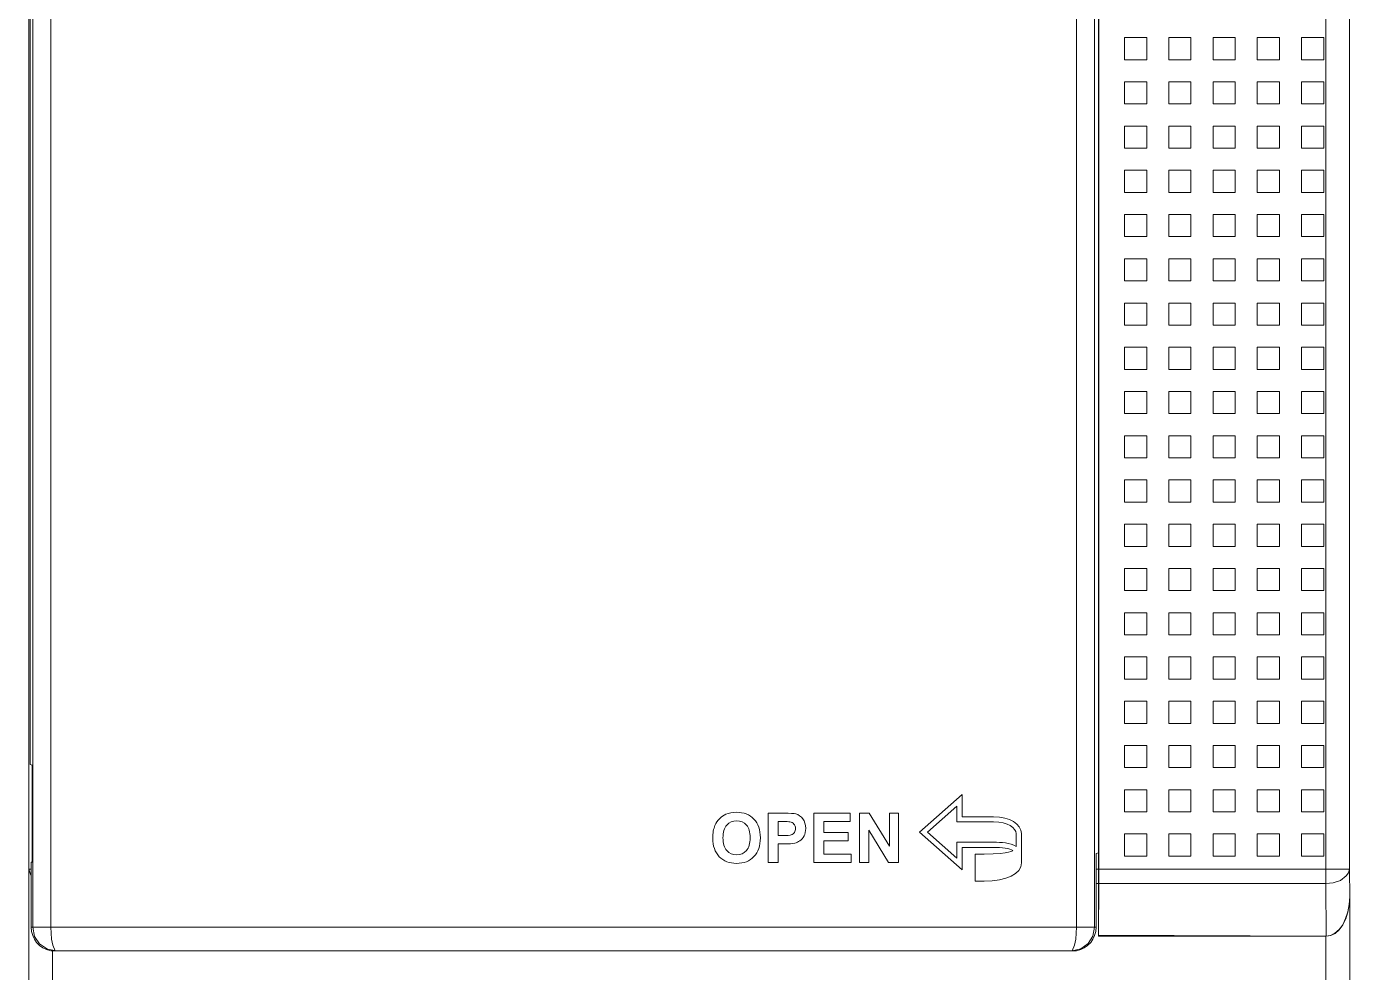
# Model space of a CAD drawing. Header units: millimetres. Extents: x 33157 to 59611, y -29750 to 1750.
# Drawn here: x 54169.46 to 54214.35, y 349.99 to 382.06 of the extents above; entities that cross this region are included whole.
import ezdxf

# ---------------------------------------------------------------- set-up
doc = ezdxf.new("R2010")
doc.units = ezdxf.units.MM
doc.layers.get('0').update_dxf_attribs({"lineweight": 18})

msp = doc.modelspace()

# ---------------------------------------------------------------- linework, layer by layer
at = {"lineweight": 9}
for p, q in [((54169.54, 478.677), (54169.54, 313.955)), ((54205.807, 478.677), (54205.807, 351.261)), ((54213.508, 474.462), (54213.508, 353.009)), ((54214.311, 473.659), (54214.311, 353.491)), ((54205.816, 412.767), (54205.816, 353.491)), ((54169.587, 412.342), (54169.587, 357.044)), ((54169.672, 412.342), (54169.672, 351.525)), ((54205.665, 412.342), (54205.665, 351.525)), ((54205.807, 412.342), (54205.807, 354.048)), ((54170.286, 411.794), (54170.286, 351.525)), ((54205.06, 411.794), (54205.06, 351.525)), ((54169.653, 357.025), (54169.653, 353.727)), ((54169.625, 353.727), (54169.625, 351.525)), ((54205.722, 354.03), (54205.722, 351.525)), ((54205.816, 353.491), (54205.816, 353.009)), ((54214.321, 352.555), (54214.321, 313.955)), ((54205.807, 351.261), (54205.807, 351.223)), ((54213.517, 351.223), (54213.517, 334.328)), ((54170.343, 350.722), (54170.343, 334.328))]:
    msp.add_line(p, q, dxfattribs=at)
for points in [[(54206.69, 380.939), (54207.44, 380.939), (54207.44, 381.689), (54206.69, 381.689)], [(54208.19, 380.939), (54208.94, 380.939), (54208.94, 381.689), (54208.19, 381.689)], [(54209.69, 380.939), (54210.44, 380.939), (54210.44, 381.689), (54209.69, 381.689)], [(54211.19, 380.939), (54211.94, 380.939), (54211.94, 381.689), (54211.19, 381.689)], [(54212.69, 380.939), (54213.44, 380.939), (54213.44, 381.689), (54212.69, 381.689)], [(54206.69, 379.439), (54207.44, 379.439), (54207.44, 380.189), (54206.69, 380.189)], [(54208.19, 379.439), (54208.94, 379.439), (54208.94, 380.189), (54208.19, 380.189)], [(54209.69, 379.439), (54210.44, 379.439), (54210.44, 380.189), (54209.69, 380.189)], [(54211.19, 379.439), (54211.94, 379.439), (54211.94, 380.189), (54211.19, 380.189)], [(54212.69, 379.439), (54213.44, 379.439), (54213.44, 380.189), (54212.69, 380.189)], [(54206.69, 377.939), (54207.44, 377.939), (54207.44, 378.689), (54206.69, 378.689)], [(54208.19, 377.939), (54208.94, 377.939), (54208.94, 378.689), (54208.19, 378.689)], [(54209.69, 377.939), (54210.44, 377.939), (54210.44, 378.689), (54209.69, 378.689)], [(54211.19, 377.939), (54211.94, 377.939), (54211.94, 378.689), (54211.19, 378.689)], [(54212.69, 377.939), (54213.44, 377.939), (54213.44, 378.689), (54212.69, 378.689)], [(54206.69, 376.439), (54207.44, 376.439), (54207.44, 377.189), (54206.69, 377.189)], [(54208.19, 376.439), (54208.94, 376.439), (54208.94, 377.189), (54208.19, 377.189)], [(54209.69, 376.439), (54210.44, 376.439), (54210.44, 377.189), (54209.69, 377.189)], [(54211.19, 376.439), (54211.94, 376.439), (54211.94, 377.189), (54211.19, 377.189)], [(54212.69, 376.439), (54213.44, 376.439), (54213.44, 377.189), (54212.69, 377.189)], [(54206.69, 374.939), (54207.44, 374.939), (54207.44, 375.689), (54206.69, 375.689)], [(54208.19, 374.939), (54208.94, 374.939), (54208.94, 375.689), (54208.19, 375.689)], [(54209.69, 374.939), (54210.44, 374.939), (54210.44, 375.689), (54209.69, 375.689)], [(54211.19, 374.939), (54211.94, 374.939), (54211.94, 375.689), (54211.19, 375.689)], [(54212.69, 374.939), (54213.44, 374.939), (54213.44, 375.689), (54212.69, 375.689)], [(54206.69, 373.439), (54207.44, 373.439), (54207.44, 374.189), (54206.69, 374.189)], [(54208.19, 373.439), (54208.94, 373.439), (54208.94, 374.189), (54208.19, 374.189)], [(54209.69, 373.439), (54210.44, 373.439), (54210.44, 374.189), (54209.69, 374.189)], [(54211.19, 373.439), (54211.94, 373.439), (54211.94, 374.189), (54211.19, 374.189)], [(54212.69, 373.439), (54213.44, 373.439), (54213.44, 374.189), (54212.69, 374.189)], [(54206.69, 371.939), (54207.44, 371.939), (54207.44, 372.689), (54206.69, 372.689)], [(54208.19, 371.939), (54208.94, 371.939), (54208.94, 372.689), (54208.19, 372.689)], [(54209.69, 371.939), (54210.44, 371.939), (54210.44, 372.689), (54209.69, 372.689)], [(54211.19, 371.939), (54211.94, 371.939), (54211.94, 372.689), (54211.19, 372.689)], [(54212.69, 371.939), (54213.44, 371.939), (54213.44, 372.689), (54212.69, 372.689)], [(54206.69, 370.439), (54207.44, 370.439), (54207.44, 371.189), (54206.69, 371.189)], [(54208.19, 370.439), (54208.94, 370.439), (54208.94, 371.189), (54208.19, 371.189)], [(54209.69, 370.439), (54210.44, 370.439), (54210.44, 371.189), (54209.69, 371.189)], [(54211.19, 370.439), (54211.94, 370.439), (54211.94, 371.189), (54211.19, 371.189)], [(54212.69, 370.439), (54213.44, 370.439), (54213.44, 371.189), (54212.69, 371.189)], [(54206.69, 368.939), (54207.44, 368.939), (54207.44, 369.689), (54206.69, 369.689)], [(54208.19, 368.939), (54208.94, 368.939), (54208.94, 369.689), (54208.19, 369.689)], [(54209.69, 368.939), (54210.44, 368.939), (54210.44, 369.689), (54209.69, 369.689)], [(54211.19, 368.939), (54211.94, 368.939), (54211.94, 369.689), (54211.19, 369.689)], [(54212.69, 368.939), (54213.44, 368.939), (54213.44, 369.689), (54212.69, 369.689)], [(54206.69, 367.439), (54207.44, 367.439), (54207.44, 368.189), (54206.69, 368.189)], [(54208.19, 367.439), (54208.94, 367.439), (54208.94, 368.189), (54208.19, 368.189)], [(54209.69, 367.439), (54210.44, 367.439), (54210.44, 368.189), (54209.69, 368.189)], [(54211.19, 367.439), (54211.94, 367.439), (54211.94, 368.189), (54211.19, 368.189)], [(54212.69, 367.439), (54213.44, 367.439), (54213.44, 368.189), (54212.69, 368.189)], [(54206.69, 365.939), (54207.44, 365.939), (54207.44, 366.689), (54206.69, 366.689)], [(54208.19, 365.939), (54208.94, 365.939), (54208.94, 366.689), (54208.19, 366.689)], [(54209.69, 365.939), (54210.44, 365.939), (54210.44, 366.689), (54209.69, 366.689)], [(54211.19, 365.939), (54211.94, 365.939), (54211.94, 366.689), (54211.19, 366.689)], [(54212.69, 365.939), (54213.44, 365.939), (54213.44, 366.689), (54212.69, 366.689)], [(54206.69, 364.439), (54207.44, 364.439), (54207.44, 365.189), (54206.69, 365.189)], [(54208.19, 364.439), (54208.94, 364.439), (54208.94, 365.189), (54208.19, 365.189)], [(54209.69, 364.439), (54210.44, 364.439), (54210.44, 365.189), (54209.69, 365.189)], [(54211.19, 364.439), (54211.94, 364.439), (54211.94, 365.189), (54211.19, 365.189)], [(54212.69, 364.439), (54213.44, 364.439), (54213.44, 365.189), (54212.69, 365.189)], [(54206.69, 362.939), (54207.44, 362.939), (54207.44, 363.689), (54206.69, 363.689)], [(54208.19, 362.939), (54208.94, 362.939), (54208.94, 363.689), (54208.19, 363.689)], [(54209.69, 362.939), (54210.44, 362.939), (54210.44, 363.689), (54209.69, 363.689)], [(54211.19, 362.939), (54211.94, 362.939), (54211.94, 363.689), (54211.19, 363.689)], [(54212.69, 362.939), (54213.44, 362.939), (54213.44, 363.689), (54212.69, 363.689)], [(54206.69, 361.439), (54207.44, 361.439), (54207.44, 362.189), (54206.69, 362.189)], [(54208.19, 361.439), (54208.94, 361.439), (54208.94, 362.189), (54208.19, 362.189)], [(54209.69, 361.439), (54210.44, 361.439), (54210.44, 362.189), (54209.69, 362.189)], [(54211.19, 361.439), (54211.94, 361.439), (54211.94, 362.189), (54211.19, 362.189)], [(54212.69, 361.439), (54213.44, 361.439), (54213.44, 362.189), (54212.69, 362.189)], [(54206.69, 359.939), (54207.44, 359.939), (54207.44, 360.689), (54206.69, 360.689)], [(54208.19, 359.939), (54208.94, 359.939), (54208.94, 360.689), (54208.19, 360.689)], [(54209.69, 359.939), (54210.44, 359.939), (54210.44, 360.689), (54209.69, 360.689)], [(54211.19, 359.939), (54211.94, 359.939), (54211.94, 360.689), (54211.19, 360.689)], [(54212.69, 359.939), (54213.44, 359.939), (54213.44, 360.689), (54212.69, 360.689)], [(54206.69, 358.439), (54207.44, 358.439), (54207.44, 359.189), (54206.69, 359.189)], [(54208.19, 358.439), (54208.94, 358.439), (54208.94, 359.189), (54208.19, 359.189)], [(54209.69, 358.439), (54210.44, 358.439), (54210.44, 359.189), (54209.69, 359.189)], [(54211.19, 358.439), (54211.94, 358.439), (54211.94, 359.189), (54211.19, 359.189)], [(54212.69, 358.439), (54213.44, 358.439), (54213.44, 359.189), (54212.69, 359.189)], [(54206.69, 356.939), (54207.44, 356.939), (54207.44, 357.689), (54206.69, 357.689)], [(54208.19, 356.939), (54208.94, 356.939), (54208.94, 357.689), (54208.19, 357.689)], [(54209.69, 356.939), (54210.44, 356.939), (54210.44, 357.689), (54209.69, 357.689)], [(54211.19, 356.939), (54211.94, 356.939), (54211.94, 357.689), (54211.19, 357.689)], [(54212.69, 356.939), (54213.44, 356.939), (54213.44, 357.689), (54212.69, 357.689)], [(54206.69, 355.439), (54207.44, 355.439), (54207.44, 356.189), (54206.69, 356.189)], [(54208.19, 355.439), (54208.94, 355.439), (54208.94, 356.189), (54208.19, 356.189)], [(54209.69, 355.439), (54210.44, 355.439), (54210.44, 356.189), (54209.69, 356.189)], [(54211.19, 355.439), (54211.94, 355.439), (54211.94, 356.189), (54211.19, 356.189)], [(54212.69, 355.439), (54213.44, 355.439), (54213.44, 356.189), (54212.69, 356.189)], [(54206.69, 353.939), (54207.44, 353.939), (54207.44, 354.689), (54206.69, 354.689)], [(54208.19, 353.939), (54208.94, 353.939), (54208.94, 354.689), (54208.19, 354.689)], [(54209.69, 353.939), (54210.44, 353.939), (54210.44, 354.689), (54209.69, 354.689)], [(54211.19, 353.939), (54211.94, 353.939), (54211.94, 354.689), (54211.19, 354.689)], [(54212.69, 353.939), (54213.44, 353.939), (54213.44, 354.689), (54212.69, 354.689)]]:
    msp.add_lwpolyline(points, close=True)
for points in [[(54169.587, 357.044), (54169.587, 357.044), (54169.653, 357.025), (54169.653, 357.025)], [(54169.653, 353.727), (54169.653, 353.727), (54169.625, 353.727), (54169.625, 353.727)], [(54205.807, 354.048), (54205.807, 354.048), (54205.722, 354.03), (54205.722, 354.03)], [(54169.625, 353.491), (54169.625, 353.491), (54169.54, 353.491), (54169.54, 353.491)], [(54169.54, 353.491), (54169.54, 353.491), (54169.615, 353.293), (54169.615, 353.293)], [(54205.722, 353.491), (54205.722, 353.491), (54205.807, 353.491), (54205.807, 353.491)], [(54205.816, 353.491), (54205.816, 353.491), (54214.311, 353.491), (54214.311, 353.491)], [(54214.321, 352.546), (54214.321, 352.546), (54214.311, 353.491), (54214.311, 353.491)], [(54205.722, 353.009), (54205.722, 353.009), (54205.807, 353.009), (54205.807, 353.009)], [(54213.508, 353.009), (54213.508, 353.009), (54205.816, 353.009), (54205.816, 353.009)], [(54205.816, 353.009), (54205.816, 353.009), (54205.807, 351.223), (54205.807, 351.223)], [(54213.527, 351.223), (54213.527, 351.223), (54213.508, 353.009), (54213.508, 353.009)], [(54169.625, 351.525), (54169.625, 351.525), (54205.722, 351.525), (54205.722, 351.525)], [(54213.517, 351.223), (54213.517, 351.223), (54205.807, 351.261), (54205.807, 351.261)], [(54205.807, 351.223), (54205.807, 351.223), (54213.527, 351.223), (54213.527, 351.223)], [(54170.419, 350.722), (54170.419, 350.722), (54204.928, 350.722), (54204.928, 350.722)], [(54170.438, 350.732), (54170.438, 350.732), (54170.475, 350.722), (54170.475, 350.722)], [(54204.909, 350.732), (54204.909, 350.732), (54204.871, 350.722), (54204.871, 350.722)], [(54204.871, 350.722), (54204.871, 350.722), (54204.918, 350.722), (54204.918, 350.722)]]:
    msp.add_open_spline(points, degree=3, dxfattribs=at)
for points, knots in [([(54203.192, 353.72), (54203.192, 353.72), (54203.192, 354.704), (54203.192, 354.704), (54203.181, 355.018), (54202.812, 355.272), (54202.249, 355.272), (54202.249, 355.272), (54201.183, 355.272), (54201.183, 355.272), (54201.183, 355.272), (54201.183, 356.026), (54201.183, 356.026), (54201.183, 356.026), (54199.736, 354.752), (54199.736, 354.752), (54199.736, 354.752), (54201.183, 353.478), (54201.183, 353.478), (54201.183, 353.478), (54201.183, 354.232), (54201.183, 354.232), (54201.183, 354.232), (54202.249, 354.232), (54202.249, 354.232), (54202.51, 354.232), (54202.829, 354.197), (54202.897, 354.125), (54202.891, 354.127), (54202.85, 354.009), (54201.93, 354.007), (54201.825, 354.007), (54201.627, 354.007), (54201.627, 354.007), (54201.627, 354.007), (54201.627, 353.089), (54201.627, 353.089), (54201.627, 353.089), (54201.93, 353.089), (54201.93, 353.089), (54202.696, 353.089), (54203.192, 353.337), (54203.192, 353.709), (54203.192, 353.75), (54203.187, 353.761), (54203.192, 353.72)], [0, 0, 0, 0, 135525.510745, 135525.510745, 135525.510745, 271051.021489, 271051.021489, 271051.021489, 406576.532234, 406576.532234, 406576.532234, 542102.042978, 542102.042978, 542102.042978, 677627.553723, 677627.553723, 677627.553723, 813153.064468, 813153.064468, 813153.064468, 948678.575212, 948678.575212, 948678.575212, 1084204.085957, 1084204.085957, 1084204.085957, 1219729.596701, 1219729.596701, 1219729.596701, 1355255.107446, 1355255.107446, 1355255.107446, 1490780.618191, 1490780.618191, 1490780.618191, 1626306.128935, 1626306.128935, 1626306.128935, 1761831.63968, 1761831.63968, 1761831.63968, 1897357.150424, 1897357.150424, 1897357.150424, 2032882.661169, 2032882.661169, 2032882.661169, 2032882.661169]), ([(54194.605, 353.722), (54194.605, 353.722), (54194.605, 355.393), (54194.605, 355.393), (54194.605, 355.393), (54195.144, 355.393), (54195.144, 355.393), (54195.348, 355.393), (54195.481, 355.385), (54195.543, 355.368), (54195.638, 355.343), (54195.718, 355.288), (54195.782, 355.204), (54195.846, 355.12), (54195.879, 355.012), (54195.879, 354.879), (54195.879, 354.776), (54195.86, 354.69), (54195.823, 354.62), (54195.786, 354.55), (54195.739, 354.495), (54195.682, 354.455), (54195.625, 354.415), (54195.567, 354.389), (54195.508, 354.376), (54195.428, 354.36), (54195.312, 354.352), (54195.161, 354.352), (54195.161, 354.352), (54194.942, 354.352), (54194.942, 354.352), (54194.942, 354.352), (54194.942, 353.722), (54194.942, 353.722), (54194.942, 353.722), (54194.605, 353.722), (54194.605, 353.722)], [0, 0, 0, 0, 136775.547614, 136775.547614, 136775.547614, 273551.095228, 273551.095228, 273551.095228, 410326.642842, 410326.642842, 410326.642842, 547102.190457, 547102.190457, 547102.190457, 683877.738071, 683877.738071, 683877.738071, 820653.285685, 820653.285685, 820653.285685, 957428.833299, 957428.833299, 957428.833299, 1094204.380913, 1094204.380913, 1094204.380913, 1230979.928527, 1230979.928527, 1230979.928527, 1367755.476141, 1367755.476141, 1367755.476141, 1504531.023755, 1504531.023755, 1504531.023755, 1641306.57137, 1641306.57137, 1641306.57137, 1641306.57137]), ([(54201.183, 354.408), (54201.183, 354.408), (54201.006, 354.408), (54201.006, 354.408), (54201.006, 354.408), (54201.006, 354.232), (54201.006, 354.232), (54201.006, 354.232), (54201.006, 353.869), (54201.006, 353.869), (54201.006, 353.869), (54200.003, 354.752), (54200.003, 354.752), (54200.003, 354.752), (54201.006, 355.635), (54201.006, 355.635), (54201.006, 355.635), (54201.006, 355.272), (54201.006, 355.272), (54201.006, 355.272), (54201.006, 355.095), (54201.006, 355.095), (54201.006, 355.095), (54201.183, 355.095), (54201.183, 355.095), (54201.183, 355.095), (54202.249, 355.096), (54202.249, 355.096), (54202.738, 355.096), (54203.009, 354.891), (54203.016, 354.704), (54203.016, 354.704), (54203.016, 354.267), (54203.016, 354.267), (54202.797, 354.396), (54202.519, 354.408), (54202.249, 354.408), (54202.249, 354.408), (54201.183, 354.408), (54201.183, 354.408)], [0, 0, 0, 0, 136314.176597, 136314.176597, 136314.176597, 272628.353194, 272628.353194, 272628.353194, 408942.529791, 408942.529791, 408942.529791, 545256.706387, 545256.706387, 545256.706387, 681570.882984, 681570.882984, 681570.882984, 817885.059581, 817885.059581, 817885.059581, 954199.236178, 954199.236178, 954199.236178, 1090513.412775, 1090513.412775, 1090513.412775, 1226827.589372, 1226827.589372, 1226827.589372, 1363141.765969, 1363141.765969, 1363141.765969, 1499455.942565, 1499455.942565, 1499455.942565, 1635770.119162, 1635770.119162, 1635770.119162, 1772084.295759, 1772084.295759, 1772084.295759, 1772084.295759]), ([(54192.728, 354.547), (54192.728, 354.718), (54192.753, 354.861), (54192.804, 354.977), (54192.842, 355.062), (54192.894, 355.139), (54192.959, 355.206), (54193.024, 355.274), (54193.096, 355.324), (54193.174, 355.357), (54193.278, 355.401), (54193.397, 355.423), (54193.533, 355.423), (54193.779, 355.423), (54193.975, 355.347), (54194.122, 355.194), (54194.269, 355.041), (54194.343, 354.828), (54194.343, 354.555), (54194.343, 354.285), (54194.27, 354.073), (54194.124, 353.921), (54193.978, 353.768), (54193.782, 353.692), (54193.538, 353.692), (54193.29, 353.692), (54193.093, 353.767), (54192.947, 353.919), (54192.801, 354.071), (54192.728, 354.281), (54192.728, 354.547)], [0, 0, 0, 0, 138045.525139, 138045.525139, 138045.525139, 276091.050279, 276091.050279, 276091.050279, 414136.575418, 414136.575418, 414136.575418, 552182.100558, 552182.100558, 552182.100558, 690227.625697, 690227.625697, 690227.625697, 828273.150836, 828273.150836, 828273.150836, 966318.675976, 966318.675976, 966318.675976, 1104364.201115, 1104364.201115, 1104364.201115, 1242409.726255, 1242409.726255, 1242409.726255, 1380455.251394, 1380455.251394, 1380455.251394, 1380455.251394]), ([(54193.074, 354.559), (54193.074, 354.369), (54193.118, 354.226), (54193.205, 354.128), (54193.292, 354.03), (54193.403, 353.981), (54193.537, 353.981), (54193.671, 353.981), (54193.781, 354.03), (54193.868, 354.126), (54193.954, 354.224), (54193.997, 354.369), (54193.997, 354.563), (54193.997, 354.755), (54193.955, 354.898), (54193.871, 354.992), (54193.787, 355.087), (54193.676, 355.134), (54193.537, 355.134), (54193.398, 355.134), (54193.286, 355.086), (54193.201, 354.991), (54193.117, 354.895), (54193.074, 354.751), (54193.074, 354.559)], [0, 0, 0, 0, 139956.448113, 139956.448113, 139956.448113, 279912.896226, 279912.896226, 279912.896226, 419869.344339, 419869.344339, 419869.344339, 559825.792452, 559825.792452, 559825.792452, 699782.240565, 699782.240565, 699782.240565, 839738.688678, 839738.688678, 839738.688678, 979695.136792, 979695.136792, 979695.136792, 1119651.584905, 1119651.584905, 1119651.584905, 1119651.584905]), ([(54194.942, 355.111), (54194.942, 355.111), (54194.942, 354.635), (54194.942, 354.635), (54194.942, 354.635), (54195.125, 354.635), (54195.125, 354.635), (54195.257, 354.635), (54195.345, 354.643), (54195.39, 354.661), (54195.434, 354.678), (54195.469, 354.706), (54195.494, 354.743), (54195.52, 354.781), (54195.532, 354.824), (54195.532, 354.874), (54195.532, 354.935), (54195.515, 354.985), (54195.479, 355.025), (54195.444, 355.064), (54195.399, 355.089), (54195.345, 355.099), (54195.305, 355.107), (54195.225, 355.111), (54195.104, 355.111), (54195.104, 355.111), (54194.942, 355.111), (54194.942, 355.111)], [0, 0, 0, 0, 138919.409773, 138919.409773, 138919.409773, 277838.819547, 277838.819547, 277838.819547, 416758.22932, 416758.22932, 416758.22932, 555677.639093, 555677.639093, 555677.639093, 694597.048866, 694597.048866, 694597.048866, 833516.45864, 833516.45864, 833516.45864, 972435.868413, 972435.868413, 972435.868413, 1111355.278186, 1111355.278186, 1111355.278186, 1250274.68796, 1250274.68796, 1250274.68796, 1250274.68796]), ([(54196.155, 353.722), (54196.155, 353.722), (54196.155, 355.393), (54196.155, 355.393), (54196.155, 355.393), (54197.387, 355.393), (54197.387, 355.393), (54197.387, 355.393), (54197.387, 355.111), (54197.387, 355.111), (54197.387, 355.111), (54196.492, 355.111), (54196.492, 355.111), (54196.492, 355.111), (54196.492, 354.74), (54196.492, 354.74), (54196.492, 354.74), (54197.324, 354.74), (54197.324, 354.74), (54197.324, 354.74), (54197.324, 354.457), (54197.324, 354.457), (54197.324, 354.457), (54196.492, 354.457), (54196.492, 354.457), (54196.492, 354.457), (54196.492, 354.004), (54196.492, 354.004), (54196.492, 354.004), (54197.419, 354.004), (54197.419, 354.004), (54197.419, 354.004), (54197.419, 353.722), (54197.419, 353.722), (54197.419, 353.722), (54196.155, 353.722), (54196.155, 353.722)], [0, 0, 0, 0, 136777.592906, 136777.592906, 136777.592906, 273555.185812, 273555.185812, 273555.185812, 410332.778718, 410332.778718, 410332.778718, 547110.371623, 547110.371623, 547110.371623, 683887.964529, 683887.964529, 683887.964529, 820665.557435, 820665.557435, 820665.557435, 957443.150341, 957443.150341, 957443.150341, 1094220.743247, 1094220.743247, 1094220.743247, 1230998.336153, 1230998.336153, 1230998.336153, 1367775.929058, 1367775.929058, 1367775.929058, 1504553.521964, 1504553.521964, 1504553.521964, 1641331.11487, 1641331.11487, 1641331.11487, 1641331.11487]), ([(54197.705, 353.722), (54197.705, 353.722), (54197.705, 355.393), (54197.705, 355.393), (54197.705, 355.393), (54198.032, 355.393), (54198.032, 355.393), (54198.032, 355.393), (54198.716, 354.273), (54198.716, 354.273), (54198.716, 354.273), (54198.716, 355.393), (54198.716, 355.393), (54198.716, 355.393), (54199.028, 355.393), (54199.028, 355.393), (54199.028, 355.393), (54199.028, 353.722), (54199.028, 353.722), (54199.028, 353.722), (54198.691, 353.722), (54198.691, 353.722), (54198.691, 353.722), (54198.017, 354.82), (54198.017, 354.82), (54198.017, 354.82), (54198.017, 353.722), (54198.017, 353.722), (54198.017, 353.722), (54197.705, 353.722), (54197.705, 353.722)], [0, 0, 0, 0, 138055.372249, 138055.372249, 138055.372249, 276110.744498, 276110.744498, 276110.744498, 414166.116747, 414166.116747, 414166.116747, 552221.488996, 552221.488996, 552221.488996, 690276.861245, 690276.861245, 690276.861245, 828332.233494, 828332.233494, 828332.233494, 966387.605743, 966387.605743, 966387.605743, 1104442.977992, 1104442.977992, 1104442.977992, 1242498.350241, 1242498.350241, 1242498.350241, 1380553.72249, 1380553.72249, 1380553.72249, 1380553.72249])]:
    msp.add_open_spline(points, degree=3, knots=knots)
for points, knots in [([(54213.508, 353.009), (54213.508, 353.009), (54213.763, 353.037), (54213.763, 353.037), (54213.763, 353.037), (54214.009, 353.113), (54214.009, 353.113), (54214.009, 353.113), (54214.207, 353.264), (54214.207, 353.264), (54214.207, 353.264), (54214.283, 353.368), (54214.283, 353.368), (54214.283, 353.368), (54214.311, 353.491), (54214.311, 353.491)], [0, 0, 0, 0, 145778.706948, 145778.706948, 145778.706948, 291557.413896, 291557.413896, 291557.413896, 437336.120844, 437336.120844, 437336.120844, 583114.827792, 583114.827792, 583114.827792, 728893.53474, 728893.53474, 728893.53474, 728893.53474]), ([(54213.517, 351.223), (54213.517, 351.223), (54213.669, 351.251), (54213.669, 351.251), (54213.669, 351.251), (54213.82, 351.327), (54213.82, 351.327), (54213.82, 351.327), (54213.961, 351.45), (54213.961, 351.45), (54213.961, 351.45), (54214.084, 351.611), (54214.084, 351.611), (54214.084, 351.611), (54214.179, 351.818), (54214.179, 351.818), (54214.179, 351.818), (54214.254, 352.045), (54214.254, 352.045), (54214.254, 352.045), (54214.302, 352.3), (54214.302, 352.3), (54214.302, 352.3), (54214.321, 352.555), (54214.321, 352.555)], [0, 0, 0, 0, 140013.841561, 140013.841561, 140013.841561, 280027.683123, 280027.683123, 280027.683123, 420041.524684, 420041.524684, 420041.524684, 560055.366245, 560055.366245, 560055.366245, 700069.207806, 700069.207806, 700069.207806, 840083.049368, 840083.049368, 840083.049368, 980096.890929, 980096.890929, 980096.890929, 1120110.73249, 1120110.73249, 1120110.73249, 1120110.73249]), ([(54213.527, 351.223), (54213.527, 351.223), (54213.678, 351.242), (54213.678, 351.242), (54213.678, 351.242), (54213.829, 351.318), (54213.829, 351.318), (54213.829, 351.318), (54213.961, 351.44), (54213.961, 351.44), (54213.961, 351.44), (54214.084, 351.611), (54214.084, 351.611), (54214.084, 351.611), (54214.188, 351.809), (54214.188, 351.809), (54214.188, 351.809), (54214.254, 352.036), (54214.254, 352.036), (54214.254, 352.036), (54214.302, 352.291), (54214.302, 352.291), (54214.302, 352.291), (54214.321, 352.546), (54214.321, 352.546)], [0, 0, 0, 0, 140013.868088, 140013.868088, 140013.868088, 280027.736175, 280027.736175, 280027.736175, 420041.604263, 420041.604263, 420041.604263, 560055.472351, 560055.472351, 560055.472351, 700069.340438, 700069.340438, 700069.340438, 840083.208526, 840083.208526, 840083.208526, 980097.076613, 980097.076613, 980097.076613, 1120110.944701, 1120110.944701, 1120110.944701, 1120110.944701]), ([(54169.625, 351.525), (54169.625, 351.525), (54169.634, 351.384), (54169.634, 351.384), (54169.634, 351.384), (54169.672, 351.242), (54169.672, 351.242), (54169.672, 351.242), (54169.729, 351.119), (54169.729, 351.119), (54169.729, 351.119), (54169.804, 351.006), (54169.804, 351.006), (54169.804, 351.006), (54169.908, 350.911), (54169.908, 350.911), (54169.908, 350.911), (54170.022, 350.826), (54170.022, 350.826), (54170.022, 350.826), (54170.145, 350.77), (54170.145, 350.77), (54170.145, 350.77), (54170.286, 350.732), (54170.286, 350.732), (54170.286, 350.732), (54170.419, 350.722), (54170.419, 350.722)], [0, 0, 0, 0, 138858.932477, 138858.932477, 138858.932477, 277717.864955, 277717.864955, 277717.864955, 416576.797432, 416576.797432, 416576.797432, 555435.729909, 555435.729909, 555435.729909, 694294.662387, 694294.662387, 694294.662387, 833153.594864, 833153.594864, 833153.594864, 972012.527342, 972012.527342, 972012.527342, 1110871.459819, 1110871.459819, 1110871.459819, 1249730.392296, 1249730.392296, 1249730.392296, 1249730.392296]), ([(54169.672, 351.525), (54169.672, 351.525), (54169.738, 351.214), (54169.738, 351.214), (54169.738, 351.214), (54169.908, 350.959), (54169.908, 350.959), (54169.908, 350.959), (54170.173, 350.779), (54170.173, 350.779), (54170.173, 350.779), (54170.475, 350.722), (54170.475, 350.722)], [0, 0, 0, 0, 149445.395695, 149445.395695, 149445.395695, 298890.791389, 298890.791389, 298890.791389, 448336.187084, 448336.187084, 448336.187084, 597781.582778, 597781.582778, 597781.582778, 597781.582778]), ([(54170.286, 351.525), (54170.286, 351.525), (54170.315, 351.119), (54170.315, 351.119), (54170.315, 351.119), (54170.352, 350.921), (54170.352, 350.921), (54170.352, 350.921), (54170.438, 350.732), (54170.438, 350.732)], [0, 0, 0, 0, 155868.279268, 155868.279268, 155868.279268, 311736.558537, 311736.558537, 311736.558537, 467604.837805, 467604.837805, 467604.837805, 467604.837805]), ([(54205.06, 351.525), (54205.06, 351.525), (54205.032, 351.119), (54205.032, 351.119), (54205.032, 351.119), (54204.994, 350.921), (54204.994, 350.921), (54204.994, 350.921), (54204.909, 350.732), (54204.909, 350.732)], [0, 0, 0, 0, 155968.33644, 155968.33644, 155968.33644, 311936.67288, 311936.67288, 311936.67288, 467905.00932, 467905.00932, 467905.00932, 467905.00932]), ([(54204.918, 350.722), (54204.918, 350.722), (54205.211, 350.798), (54205.211, 350.798), (54205.211, 350.798), (54205.457, 350.977), (54205.457, 350.977), (54205.457, 350.977), (54205.618, 351.223), (54205.618, 351.223), (54205.618, 351.223), (54205.665, 351.525), (54205.665, 351.525)], [0, 0, 0, 0, 149543.784747, 149543.784747, 149543.784747, 299087.569495, 299087.569495, 299087.569495, 448631.354242, 448631.354242, 448631.354242, 598175.13899, 598175.13899, 598175.13899, 598175.13899]), ([(54204.928, 350.722), (54204.928, 350.722), (54205.06, 350.732), (54205.06, 350.732), (54205.06, 350.732), (54205.202, 350.77), (54205.202, 350.77), (54205.202, 350.77), (54205.325, 350.826), (54205.325, 350.826), (54205.325, 350.826), (54205.438, 350.911), (54205.438, 350.911), (54205.438, 350.911), (54205.542, 351.006), (54205.542, 351.006), (54205.542, 351.006), (54205.618, 351.119), (54205.618, 351.119), (54205.618, 351.119), (54205.674, 351.242), (54205.674, 351.242), (54205.674, 351.242), (54205.712, 351.384), (54205.712, 351.384), (54205.712, 351.384), (54205.722, 351.525), (54205.722, 351.525)], [0, 0, 0, 0, 138950.629885, 138950.629885, 138950.629885, 277901.259771, 277901.259771, 277901.259771, 416851.889656, 416851.889656, 416851.889656, 555802.519542, 555802.519542, 555802.519542, 694753.149427, 694753.149427, 694753.149427, 833703.779313, 833703.779313, 833703.779313, 972654.409198, 972654.409198, 972654.409198, 1111605.039084, 1111605.039084, 1111605.039084, 1250555.668969, 1250555.668969, 1250555.668969, 1250555.668969])]:
    msp.add_open_spline(points, degree=3, knots=knots, dxfattribs=at)

doc.saveas('drawing.dxf')
